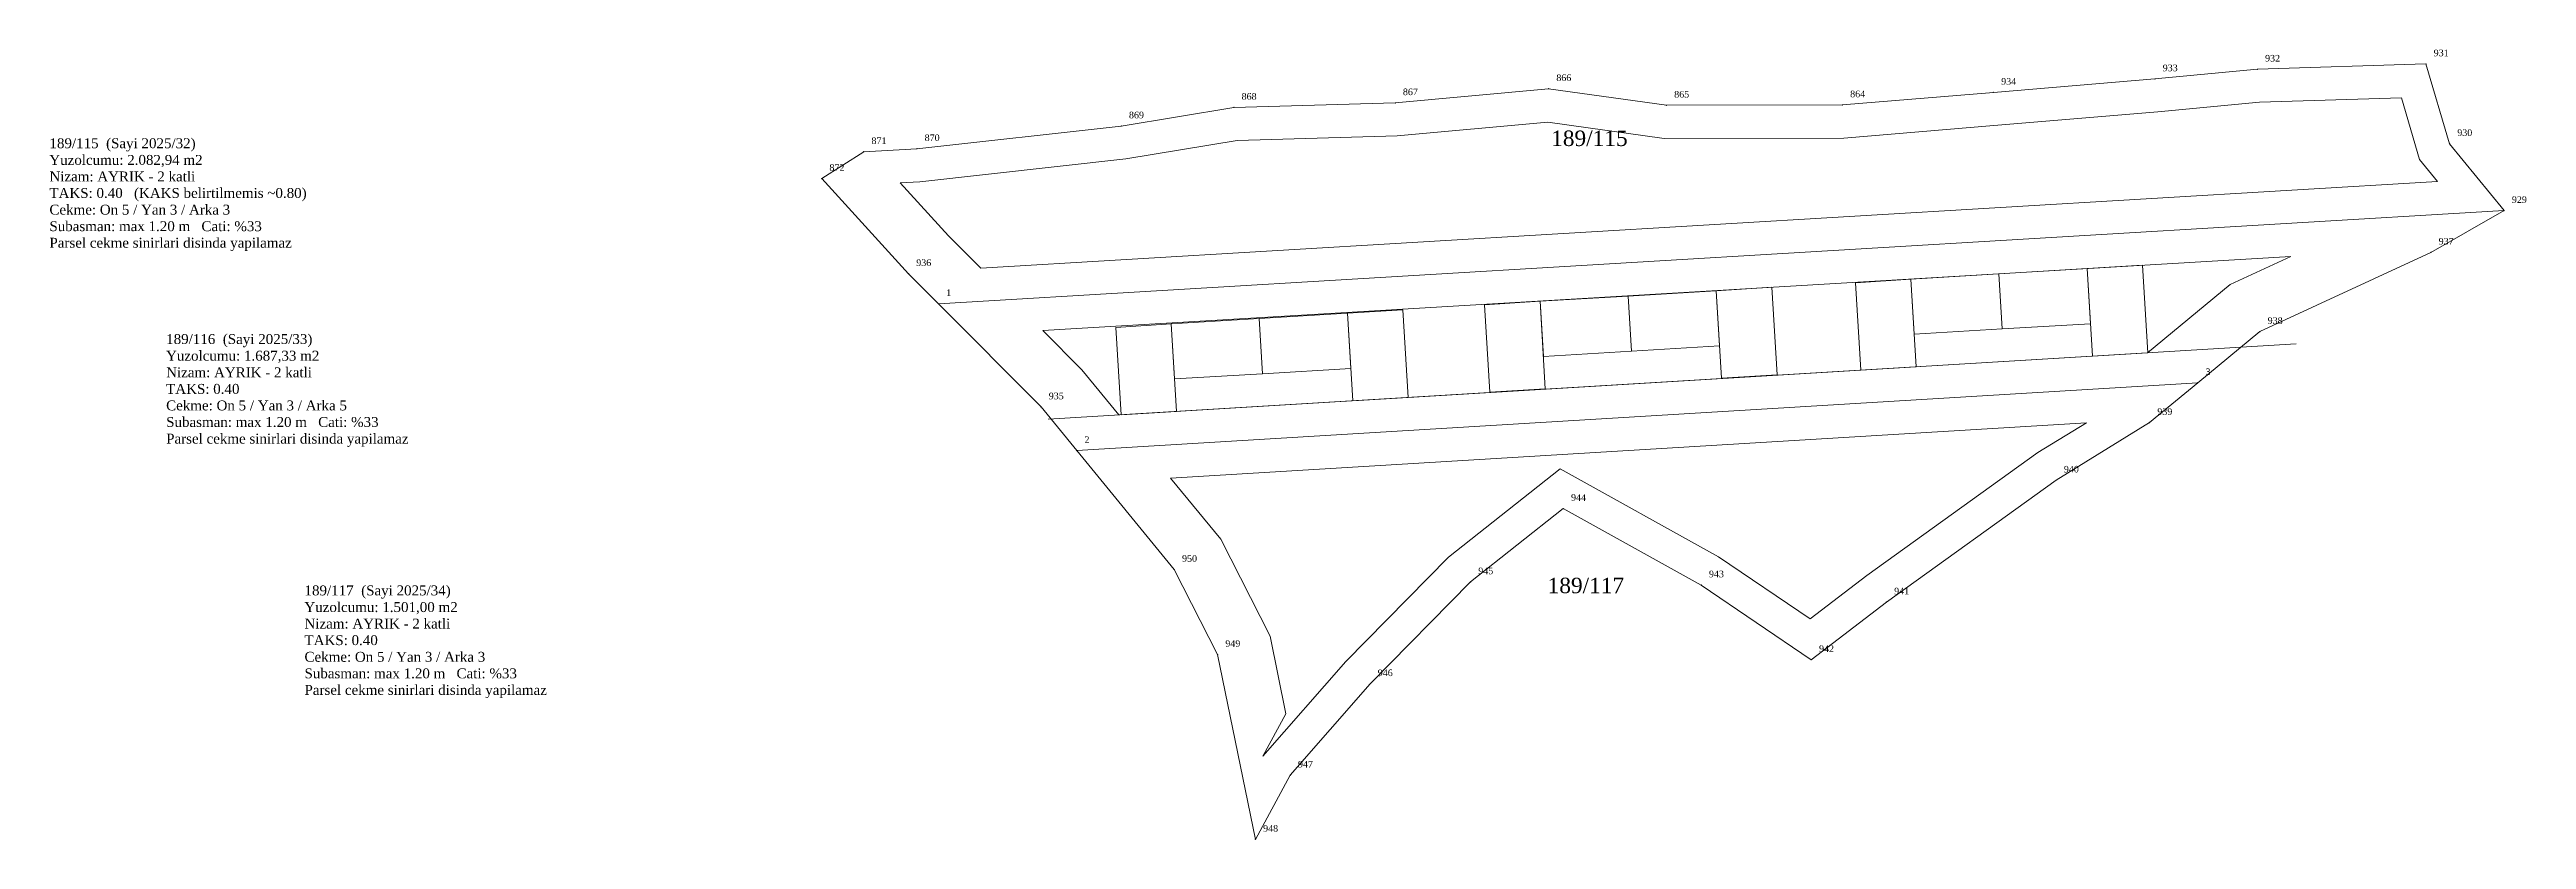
# Model space of a CAD drawing. Header units: metres. Extents: x 566327 to 566551, y 4178520 to 4178592.
import ezdxf

# ---------------------------------------------------------------- set-up
doc = ezdxf.new("R2010")
doc.units = ezdxf.units.M
doc.layers.get('0').update_dxf_attribs({"lineweight": 0})
for name, color, linetype, lineweight in [('ADA_SINIR', 5, 'Continuous', 0), ('BINA_116', 1, 'Continuous', 0), ('CEKME_MESAFESI', 2, 'Continuous', 0), ('GUNEY_CEKME_116', 4, 'Continuous', 0), ('IMAR_NOTU', 4, 'Continuous', 0), ('NOKTA', 7, 'Continuous', 0), ('NOKTA_NO', 8, 'Continuous', 0), ('PARSEL_BOLME', 1, 'Continuous', 0), ('PARSEL_NO', 6, 'Continuous', 0), ('PARSEL_SINIR', 3, 'Continuous', 0)]:
    doc.layers.add(name, color=color, linetype=linetype, lineweight=lineweight)
doc.styles.get("Standard").update_dxf_attribs({"font": 'times.ttf'})

msp = doc.modelspace()

# ---------------------------------------------------------------- linework, layer by layer
msp.add_polyline3d([(566449.74, 4178560.49, 0), (566490.76, 4178562.97, 0)])
at = {"layer": 'ADA_SINIR'}
msp.add_polyline3d([(566396.58, 4178580.33, 0), (566400.39, 4178582.76, 0), (566405.21, 4178583.03, 0), (566423.73, 4178585.09, 0), (566433.94, 4178586.78, 0), (566448.56, 4178587.19, 0), (566462.47, 4178588.47, 0), (566473.15, 4178586.97, 0), (566489.1, 4178587, 0), (566502.79, 4178588.14, 0), (566517.43, 4178589.36, 0), (566526.71, 4178590.24, 0), (566541.99, 4178590.72, 0), (566544.13, 4178583.49, 0), (566549.08, 4178577.42, 0), (566542.44, 4178573.64, 0), (566526.94, 4178566.45, 0), (566521.31, 4178561.81, 0), (566516.94, 4178558.2, 0), (566508.47, 4178552.98, 0), (566493.09, 4178541.93, 0), (566486.28, 4178536.71, 0), (566476.3, 4178543.48, 0), (566463.8, 4178550.41, 0), (566455.39, 4178543.76, 0), (566446.28, 4178534.52, 0), (566439.05, 4178526.23, 0), (566435.89, 4178520.41, 0), (566432.46, 4178537.17, 0), (566428.54, 4178544.88, 0), (566419.7, 4178555.67, 0), (566416.46, 4178559.62, 0), (566407.16, 4178568.98, 0), (566404.45, 4178571.7, 0), (566396.58, 4178580.33, 0)], close=True, dxfattribs=at)
at = {"layer": 'BINA_116'}
for points in [[(566503.59, 4178566.69, 0), (566511.58, 4178567.17, 0), (566511.28, 4178572.16, 0), (566503.29, 4178571.68, 0), (566503.59, 4178566.69, 0)], [(566511.76, 4178564.24, 0), (566516.79, 4178564.54, 0), (566516.31, 4178572.47, 0), (566511.28, 4178572.16, 0), (566511.76, 4178564.24, 0)], [(566469.98, 4178564.69, 0), (566477.96, 4178565.17, 0), (566477.66, 4178570.16, 0), (566469.67, 4178569.68, 0), (566469.98, 4178564.69, 0)], [(566478.14, 4178562.24, 0), (566483.17, 4178562.54, 0), (566482.69, 4178570.47, 0), (566477.66, 4178570.16, 0), (566478.14, 4178562.24, 0)], [(566490.76, 4178562.97, 0), (566495.79, 4178563.27, 0), (566495.31, 4178571.2, 0), (566490.28, 4178570.89, 0), (566490.76, 4178562.97, 0)], [(566495.61, 4178566.21, 0), (566503.59, 4178566.69, 0), (566503.29, 4178571.68, 0), (566495.31, 4178571.2, 0), (566495.61, 4178566.21, 0)], [(566428.56, 4178562.16, 0), (566436.54, 4178562.64, 0), (566436.24, 4178567.63, 0), (566428.26, 4178567.15, 0), (566428.56, 4178562.16, 0)], [(566436.54, 4178562.64, 0), (566444.53, 4178563.12, 0), (566444.23, 4178568.11, 0), (566436.24, 4178567.63, 0), (566436.54, 4178562.64, 0)], [(566444.71, 4178560.19, 0), (566449.74, 4178560.49, 0), (566449.26, 4178568.42, 0), (566444.23, 4178568.11, 0), (566444.71, 4178560.19, 0)], [(566457.14, 4178560.97, 0), (566462.17, 4178561.27, 0), (566461.69, 4178569.2, 0), (566456.66, 4178568.89, 0), (566457.14, 4178560.97, 0)], [(566461.99, 4178564.21, 0), (566469.98, 4178564.69, 0), (566469.67, 4178569.68, 0), (566461.69, 4178569.2, 0), (566461.99, 4178564.21, 0)], [(566423.71, 4178558.92, 0), (566428.74, 4178559.22, 0), (566428.26, 4178567.15, 0), (566423.23, 4178566.84, 0), (566423.71, 4178558.92, 0)]]:
    msp.add_polyline3d(points, close=True, dxfattribs=at)
at = {"layer": 'CEKME_MESAFESI'}
for points in [[(566405.46, 4178580.04, 0), (566424.14, 4178582.12, 0), (566434.23, 4178583.79, 0), (566448.74, 4178584.19, 0), (566462.4, 4178585.45, 0), (566472.94, 4178583.97, 0), (566489.23, 4178584, 0), (566502.83, 4178585.13, 0), (566517.7, 4178586.37, 0), (566526.9, 4178587.24, 0), (566539.77, 4178587.65, 0), (566541.42, 4178582.06, 0), (566543.05, 4178580.07, 0), (566411, 4178572.21, 0), (566408.07, 4178575.15, 0), (566403.7, 4178579.94, 0), (566405.46, 4178580.04, 0)], [(566423.51, 4178558.91, 0), (566420.17, 4178562.98, 0), (566416.63, 4178566.54, 0), (566529.75, 4178573.27, 0), (566524.25, 4178570.72, 0), (566516.76, 4178564.54, 0), (566423.51, 4178558.91, 0)], [(566486.17, 4178540.41, 0), (566477.87, 4178546.04, 0), (566463.51, 4178554, 0), (566453.38, 4178546, 0), (566444.08, 4178536.56, 0), (566436.57, 4178527.95, 0), (566438.66, 4178531.8, 0), (566437.22, 4178538.83, 0), (566432.75, 4178547.63, 0), (566428.21, 4178553.18, 0), (566511.21, 4178558.19, 0), (566506.81, 4178555.48, 0), (566491.3, 4178544.34, 0), (566486.17, 4178540.41, 0)]]:
    msp.add_polyline3d(points, close=True, dxfattribs=at)
at = {"layer": 'GUNEY_CEKME_116'}
msp.add_line((566417.12, 4178558.52), (566530.23, 4178565.35), dxfattribs=at)
at = {"layer": 'NOKTA'}
for p in [(566526.71, 4178590.24), (566541.99, 4178590.72), (566462.47, 4178588.47), (566502.79, 4178588.14), (566517.43, 4178589.36), (566433.94, 4178586.78), (566448.56, 4178587.19), (566473.15, 4178586.97), (566489.1, 4178587), (566423.73, 4178585.09), (566544.13, 4178583.49), (566400.39, 4178582.76), (566405.21, 4178583.03), (566396.58, 4178580.33), (566549.08, 4178577.42), (566542.44, 4178573.64), (566404.45, 4178571.7), (566407.16, 4178568.98), (566526.94, 4178566.45), (566521.31, 4178561.81), (566416.46, 4178559.62), (566516.94, 4178558.2), (566419.7, 4178555.67), (566508.47, 4178552.98), (566463.8, 4178550.41), (566428.54, 4178544.88), (566455.39, 4178543.76), (566476.3, 4178543.48), (566493.09, 4178541.93), (566432.46, 4178537.17), (566486.28, 4178536.71), (566446.28, 4178534.52), (566439.05, 4178526.23), (566435.89, 4178520.41)]:
    msp.add_point(p, dxfattribs=at)
at = {"layer": 'PARSEL_BOLME'}
for p, q in [((566407.16, 4178568.98), (566549.08, 4178577.42)), ((566419.7, 4178555.67), (566521.31, 4178561.81))]:
    msp.add_line(p, q, dxfattribs=at)
at = {"layer": 'PARSEL_SINIR'}
for points in [[(566396.58, 4178580.33, 0), (566400.39, 4178582.76, 0), (566405.21, 4178583.03, 0), (566423.73, 4178585.09, 0), (566433.94, 4178586.78, 0), (566448.56, 4178587.19, 0), (566462.47, 4178588.47, 0), (566473.15, 4178586.97, 0), (566489.1, 4178587, 0), (566502.79, 4178588.14, 0), (566517.43, 4178589.36, 0), (566526.71, 4178590.24, 0), (566541.99, 4178590.72, 0), (566544.13, 4178583.49, 0), (566549.08, 4178577.42, 0), (566407.16, 4178568.98, 0), (566404.45, 4178571.7, 0), (566396.58, 4178580.33, 0)], [(566407.16, 4178568.98, 0), (566549.08, 4178577.42, 0), (566542.44, 4178573.64, 0), (566526.94, 4178566.45, 0), (566521.31, 4178561.81, 0), (566419.7, 4178555.67, 0), (566416.46, 4178559.62, 0), (566407.16, 4178568.98, 0)], [(566419.7, 4178555.67, 0), (566521.31, 4178561.81, 0), (566516.94, 4178558.2, 0), (566508.47, 4178552.98, 0), (566493.09, 4178541.93, 0), (566486.28, 4178536.71, 0), (566476.3, 4178543.48, 0), (566463.8, 4178550.41, 0), (566455.39, 4178543.76, 0), (566446.28, 4178534.52, 0), (566439.05, 4178526.23, 0), (566435.89, 4178520.41, 0), (566432.46, 4178537.17, 0), (566428.54, 4178544.88, 0), (566419.7, 4178555.67, 0)]]:
    msp.add_polyline3d(points, close=True, dxfattribs=at)

# ---------------------------------------------------------------- texts
at = {"layer": 'IMAR_NOTU'}
for s, p in [('189/115  (Sayi 2025/32)', (566326.58, 4178583.08)), ('Yuzolcumu: 2.082,94 m2', (566326.57, 4178581.57)), ('TAKS: 0.40   (KAKS belirtilmemis ~0.80)', (566326.58, 4178578.57)), ('Nizam: AYRIK - 2 katli', (566326.58, 4178580.07)), ('Cekme: On 5 / Yan 3 / Arka 3', (566326.58, 4178577.06)), ('Parsel cekme sinirlari disinda yapilamaz', (566326.58, 4178574.06)), ('Subasman: max 1.20 m   Cati: %33', (566326.58, 4178575.56)), ('189/116  (Sayi 2025/33)', (566337.16, 4178565.33)), ('Yuzolcumu: 1.687,33 m2', (566337.15, 4178563.82)), ('Nizam: AYRIK - 2 katli', (566337.16, 4178562.31)), ('TAKS: 0.40', (566337.16, 4178560.81)), ('Cekme: On 5 / Yan 3 / Arka 5', (566337.16, 4178559.31)), ('Subasman: max 1.20 m   Cati: %33', (566337.16, 4178557.81)), ('Parsel cekme sinirlari disinda yapilamaz', (566337.16, 4178556.3)), ('189/117  (Sayi 2025/34)', (566349.7, 4178542.54)), ('Yuzolcumu: 1.501,00 m2', (566349.69, 4178541.03)), ('TAKS: 0.40', (566349.7, 4178538.03)), ('Nizam: AYRIK - 2 katli', (566349.7, 4178539.53)), ('Cekme: On 5 / Yan 3 / Arka 3', (566349.7, 4178536.52)), ('Parsel cekme sinirlari disinda yapilamaz', (566349.7, 4178533.52)), ('Subasman: max 1.20 m   Cati: %33', (566349.7, 4178535.02))]:
    msp.add_text(s, height=0.9, dxfattribs=at).set_placement(p)
at = {"layer": 'NOKTA_NO'}
for s, p in [('933', (566518.13, 4178590.06)), ('932', (566527.41, 4178590.94)), ('931', (566542.69, 4178591.42)), ('868', (566434.64, 4178587.48)), ('867', (566449.26, 4178587.89)), ('866', (566463.17, 4178589.17)), ('865', (566473.85, 4178587.67)), ('864', (566489.8, 4178587.7)), ('934', (566503.49, 4178588.84)), ('869', (566424.43, 4178585.79)), ('871', (566401.09, 4178583.46)), ('870', (566405.91, 4178583.73)), ('930', (566544.83, 4178584.19)), ('872', (566397.28, 4178581.03)), ('929', (566549.78, 4178578.12)), ('937', (566543.14, 4178574.34)), ('936', (566405.15, 4178572.4)), ('1', (566407.86, 4178569.68)), ('938', (566527.64, 4178567.15)), ('3', (566522.01, 4178562.51)), ('935', (566417.16, 4178560.32)), ('939', (566517.64, 4178558.9)), ('2', (566420.4, 4178556.37)), ('940', (566509.17, 4178553.68)), ('944', (566464.5, 4178551.11)), ('950', (566429.24, 4178545.58)), ('945', (566456.09, 4178544.46)), ('943', (566477, 4178544.18)), ('941', (566493.79, 4178542.63)), ('949', (566433.16, 4178537.87)), ('942', (566486.98, 4178537.41)), ('946', (566446.98, 4178535.22)), ('947', (566439.75, 4178526.93)), ('948', (566436.59, 4178521.11))]:
    msp.add_text(s, height=0.6, dxfattribs=at).set_placement(p)
at = {"layer": 'PARSEL_NO'}
for s, p in [('189/115', (566462.7, 4178583.28)), ('189/117', (566462.38, 4178542.74))]:
    msp.add_text(s, height=1.4, dxfattribs=at).set_placement(p)

doc.saveas('drawing.dxf')
